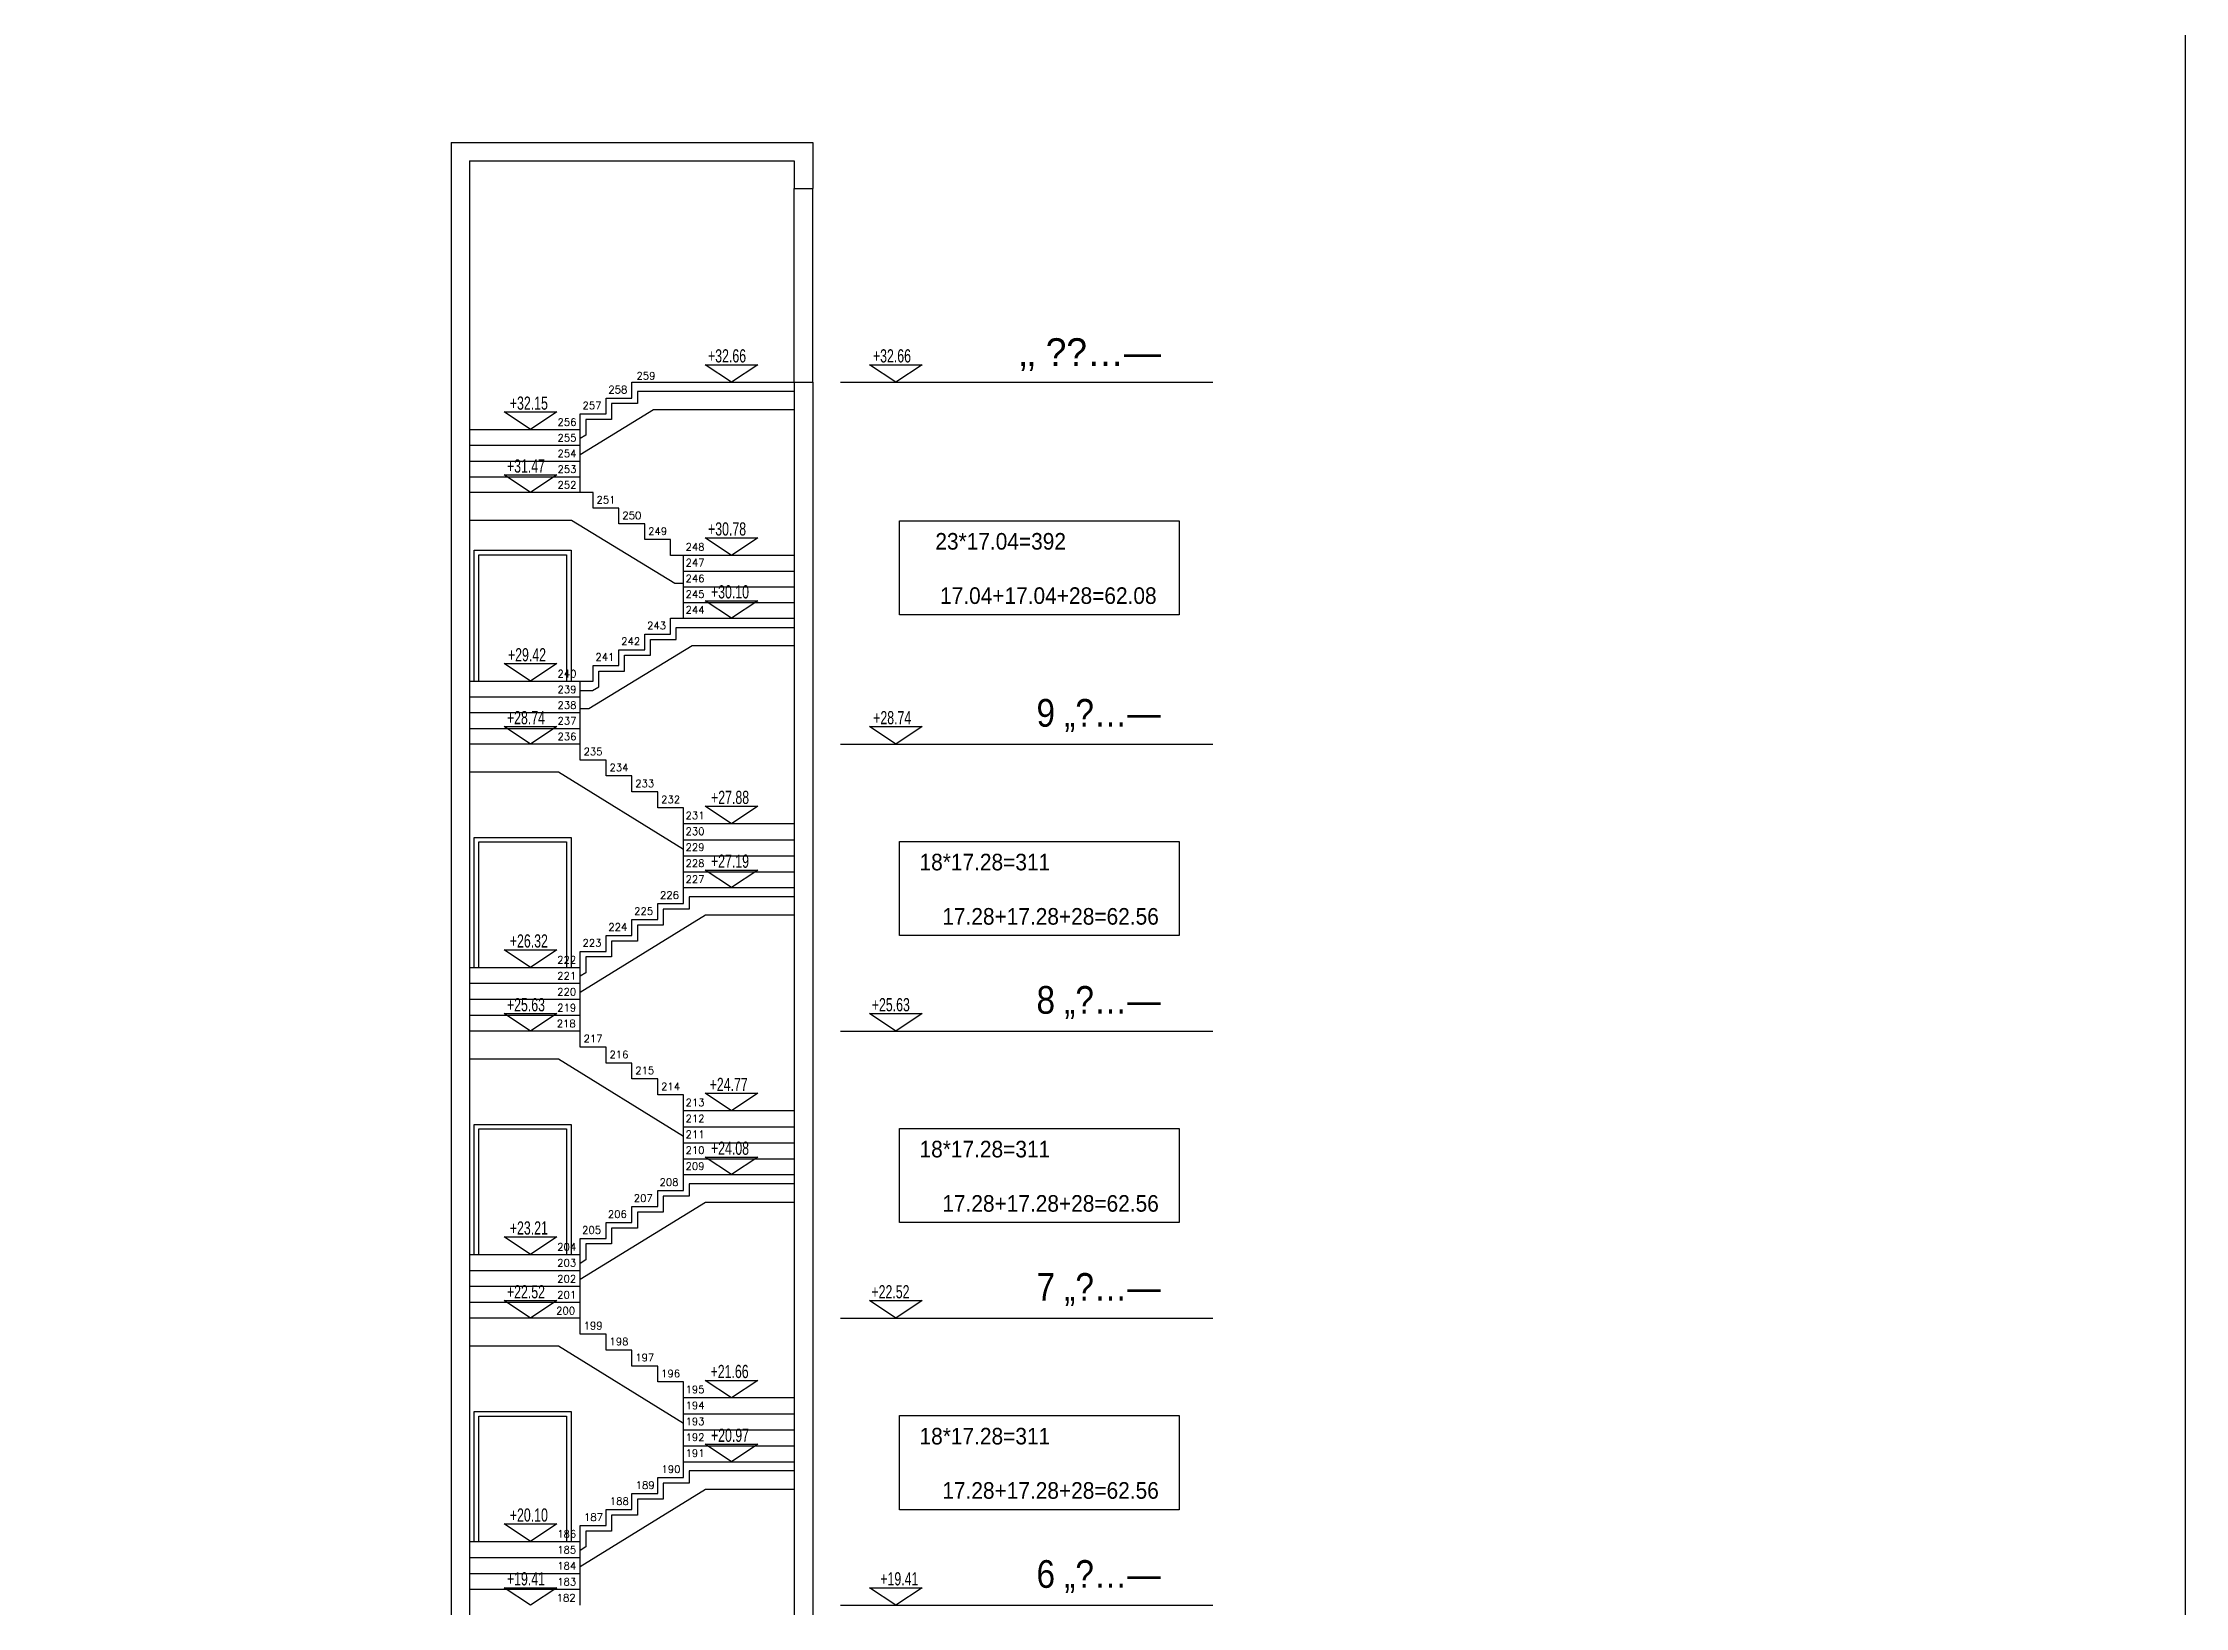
# Model space of a CAD drawing. Header units: centimetres. Extents: x 55145 to 64769, y -6931 to 11377.
# Drawn here: x 62447 to 64769, y 5922 to 7617 of the extents above; entities that cross this region are included whole.
import ezdxf
from ezdxf.enums import TextEntityAlignment as Align

# ---------------------------------------------------------------- set-up
doc = ezdxf.new("R2010")
doc.units = ezdxf.units.CM
doc.header["$LTSCALE"] = 11
doc.header["$MEASUREMENT"] = 0
for name, color, linetype in [('73', 120, 'Continuous'), ('B-TEXT-H', 6, 'Continuous'), ('dim-100-v', 63, 'Continuous'), ('HATCH', 9, 'Continuous'), ('MABAT', 4, 'Continuous'), ('OPEN', 6, 'Continuous'), ('TXT', 2, 'Continuous'), ('TXT-Mech', 4, 'Continuous'), ('wall', 7, 'Continuous')]:
    doc.layers.add(name, color=color, linetype=linetype)
doc.styles.add('$0$TXT', font='TXT', dxfattribs={"width": 0.7})
doc.styles.add('ROMANCE', font='romanc')
doc.styles.add('SIMPHEB', font='SIMPHEB', dxfattribs={"height": 18})
doc.styles.get("Standard").update_dxf_attribs({"font": 'arial.ttf'})

# ---------------------------------------------------------------- blocks, each defined once
blk = doc.blocks.new('$0$SEC00')
blk.add_lwpolyline([(29.99999999999955, 20), (0, 0), (-30, 20)], close=True)
at = {"style": '$0$TXT', "width": 0.7}
blk.add_attdef('LEVEL', (-14.54834087567042, 22.59406115257661), '', height=10.50420168067227, dxfattribs=at)
blk = doc.blocks.new('Hights-1')
at = {"layer": 'HATCH', "elevation": -0.0002177568349078}
for points in [[(-403.8562842383981, 4424.000019155443), (0, 4424.000019155443)], [(-403.8562842383981, 4032.000019155443), (0, 4032.000019155443)], [(-403.8562842383981, 3721.000019155443), (0, 3721.000019155443)], [(-403.8562842383981, 3410.000019140542), (0, 3410.000019140542)], [(-403.8562842383981, 3099.000019147992), (0, 3099.000019147992)]]:
    blk.add_lwpolyline(points, dxfattribs=at)
at = {"layer": 'TXT', "elevation": -0.0002177568349078}
for points in [[(-339.9884482763009, 4273.974928137264), (-36.84372958459426, 4273.974928137264), (-36.84372958459426, 4172.02511017432), (-339.9884482763009, 4172.02511017432)], [(-339.9884482912021, 3926.474928137264), (-36.84372959949542, 3926.474928137264), (-36.84372959949542, 3824.52511017432), (-339.9884482912021, 3824.52511017432)], [(-339.9884483061032, 3615.474928129814), (-36.84372961439658, 3615.474928129814), (-36.84372961439658, 3513.525110166869), (-339.9884483061032, 3513.525110166869)], [(-339.9884483210044, 3304.474928126088), (-36.84372962929774, 3304.474928126088), (-36.84372962929774, 3202.525110163144), (-339.9884483210044, 3202.525110163144)]]:
    blk.add_lwpolyline(points, close=True, dxfattribs=at)
at = {"layer": '73'}
ref = blk.add_blockref('$0$SEC00', (-343.6589123643935, 4424.000019155443), dxfattribs=dict(at, xscale=0.952, yscale=0.952, zscale=0.952))
ref.add_attrib('LEVEL', '+32.66', (-368.6088834133989, 4445.509565375745), dxfattribs={"height": 14.28, "style": '$0$TXT', "width": 0.7})
ref = blk.add_blockref('$0$SEC00', (-343.6589123643935, 4032.000019155443), dxfattribs=dict(at, xscale=0.952, yscale=0.952, zscale=0.952))
ref.add_attrib('LEVEL', '+28.74', (-368.3446192646225, 4053.509565375745), dxfattribs={"height": 14.28, "style": '$0$TXT', "width": 0.7})
ref = blk.add_blockref('$0$SEC00', (-343.6589123643935, 3721.000019155443), dxfattribs=dict(at, xscale=0.952, yscale=0.952, zscale=0.952))
ref.add_attrib('LEVEL', '+25.63', (-369.8489024485752, 3742.509565375745), dxfattribs={"height": 14.28, "style": '$0$TXT', "width": 0.7})
ref = blk.add_blockref('$0$SEC00', (-343.6589123643935, 3410.000019147992), dxfattribs=dict(at, xscale=0.952, yscale=0.952, zscale=0.952))
ref.add_attrib('LEVEL', '+22.52', (-370.2344472453115, 3431.509565368295), dxfattribs={"height": 14.28, "style": '$0$TXT', "width": 0.7})
ref = blk.add_blockref('$0$SEC00', (-343.6589123643935, 3099.000019147992), dxfattribs=dict(at, xscale=0.952, yscale=0.952, zscale=0.952))
ref.add_attrib('LEVEL', '+19.41', (-360.6010942012072, 3120.509565368295), dxfattribs={"height": 14.28, "style": '$0$TXT', "width": 0.7})
at = {"layer": 'TXT', "width": 0.9}
for s, p in [('23*17.04=392', (-159.3796967624221, 4242.722408857546, -0.0002177568349078)), ('17.04+17.04+28=62.08', (-61.14301196066663, 4183.879680987797, -0.0002177568349078)), ('18*17.28=311', (-176.5006814951776, 3895.222408857546, -0.0002177568349078)), ('17.28+17.28+28=62.56', (-58.73080874129664, 3836.379680987797, -0.0002177568349078)), ('18*17.28=311', (-176.5006815100787, 3584.222408850095, -0.0002177568349078)), ('17.28+17.28+28=62.56', (-58.7308087561978, 3525.379680980346, -0.0002177568349078)), ('18*17.28=311', (-176.5006815249799, 3273.22240884637, -0.0002177568349078)), ('17.28+17.28+28=62.56', (-58.73080877109896, 3214.379680976621, -0.0002177568349078))]:
    blk.add_text(s, height=18, dxfattribs=at).set_placement(p, align=Align.RIGHT)
at = {"layer": 'TXT-Mech', "style": 'SIMPHEB'}
blk.add_text('‚‚ \x9a\x8e…—', height=30, dxfattribs=at).set_placement((-56.37677650153637, 4441.771088808775, 3.579765764360422), align=Align.RIGHT)
at = {"layer": 'TXT-Mech', "style": 'SIMPHEB', "width": 0.9}
for s, p in [('9 „%%142…—', (-56.87052473053336, 4050.879960827529, -0.0002177568349078)), ('8 „%%142…—', (-56.87052473053336, 3739.879960827529, -0.0002177568349078)), ('7 „%%142…—', (-56.87052473053336, 3428.879960820079, -0.0002177568349078)), ('6 „%%142…—', (-56.87052473053336, 3117.879960820079, -0.0002177568349078))]:
    blk.add_text(s, height=30, dxfattribs=at).set_placement(p, align=Align.RIGHT)
blk = doc.blocks.new('sec-2-1_311')
at = {"layer": 'MABAT'}
for points in [[(352, 224.6399999627438), (232, 224.6399999627438), (232, 241.9199999627435), (204, 241.9199999627435), (204, 259.1999999627433), (176, 259.1999999627433), (176, 276.479999962743), (148, 276.479999962743), (148, 293.7599999627428), (120, 293.7599999627428), (120, 310.9999999627471), (0, 310.9999999627471)], [(0, 280.9999999627471), (96.39219059839525, 280.9999999627471), (232, 197.310609017758)], [(232, 155.5199999627448), (232, 224.6399999627438)], [(232, 207.359999962744), (352, 207.359999962744)], [(232, 190.0799999627443), (352, 190.0799999627443)], [(232, 172.7999999627446), (352, 172.7999999627446)], [(0, 69.11999996274608), (120, 69.11999996274608), (120, 86.39999996274582), (148, 86.39999996274582), (148, 103.6799999627456), (176, 103.6799999627456), (176, 120.9599999627453), (204, 120.9599999627453), (204, 138.2399999627451), (232, 138.2399999627451), (232, 155.5199999627448), (352, 155.5199999627448)], [(0, 51.83999996274633), (120, 51.83999996274633)], [(120, 0), (120, 69.11999996274608)], [(0, 34.55999996274659), (120, 34.55999996274659)], [(0, 17.27999996274684), (120, 17.27999996274684)]]:
    blk.add_lwpolyline(points, dxfattribs=at)
at = {"layer": 'OPEN'}
for points in [[(5, 69.11999996274608), (5, 210), (110, 210), (110, 69.11999996274608)], [(10, 69.11999996274608), (10, 205), (105, 205), (105, 69.11999996274608)]]:
    blk.add_lwpolyline(points, dxfattribs=at)
at = {"layer": 'wall'}
for points in [[(352, 145.5199999627448), (238, 145.5199999627448), (238, 132.2399999627451), (210, 132.2399999627451), (210, 114.9599999627453), (182, 114.9599999627453), (182, 97.67999996274557), (154, 97.67999996274557), (154, 80.39999996274582), (126, 80.39999996274582), (126, 63.11999996274517), (120, 59.41714281988789)], [(352, 125.5199999627448), (255.6726242164114, 125.5199999627448), (120, 41.79060901776029)]]:
    blk.add_lwpolyline(points, dxfattribs=at)

msp = doc.modelspace()

# ---------------------------------------------------------------- linework, layer by layer
at = {"layer": 'dim-100-v', "color": 2}
msp.add_lwpolyline([(55149.51351346658, 11376.97447702161), (64769.02258511877, 11376.97447702161), (64769.02258511877, 599.6266549546999), (55149.51351346658, 599.6266549546999)], close=True, dxfattribs=at)
at = {"layer": 'MABAT'}
for points in [[(63261.40985505722, 7248.962583952361), (63261.40985505722, 7458.962583952361)], [(63281.40985505722, 7248.962583952361), (63281.40985505722, 7458.962583952361)], [(62909.40985505722, 7197.762583952361), (63029.40985505722, 7197.762583952361), (63029.40985505722, 7214.802583952362), (63057.40985505722, 7214.802583952362), (63057.40985505722, 7231.842583952361), (63085.40985505722, 7231.842583952361), (63085.40985505722, 7248.962583952361), (63261.40985505722, 7248.962583952361)], [(62909.40985505722, 7180.72258395236), (63029.40985505722, 7180.72258395236)], [(63029.40985505722, 7129.602583952361), (63029.40985505722, 7197.762583952361)], [(62909.40985505722, 7163.682583952361), (63029.40985505722, 7163.682583952361)], [(62909.40985505722, 7146.642583952362), (63029.40985505722, 7146.642583952362)], [(63261.40985505722, 7061.442583952361), (63127.40985505722, 7061.442583952361), (63127.40985505722, 7078.482583952362), (63099.40985505722, 7078.482583952362), (63099.40985505722, 7095.522583952361), (63071.40985505722, 7095.522583952361), (63071.40985505722, 7112.56258395236), (63043.40985505722, 7112.56258395236), (63043.40985505722, 7129.602583952361), (62909.40985505722, 7129.602583952361)], [(62909.40985505722, 7099.602583952361), (63019.9930807025, 7099.602583952361), (63131.9930807025, 7031.442583952361), (63141.40985505722, 7031.442583952361)], [(63141.40985505722, 6993.282583952361), (63141.40985505722, 7061.442583952361)], [(63141.40985505722, 7044.40258395236), (63261.40985505722, 7044.40258395236)], [(63141.40985505722, 7027.362583952361), (63261.40985505722, 7027.362583952361)], [(62909.40985505722, 6925.122583952361), (63043.40985505722, 6925.122583952361), (63043.40985505722, 6942.162583952362), (63071.40985505722, 6942.162583952362), (63071.40985505722, 6959.202583952361), (63099.40985505722, 6959.202583952361), (63099.40985505722, 6976.24258395236), (63127.40985505722, 6976.24258395236), (63127.40985505722, 6993.282583952361), (63261.40985505722, 6993.282583952361)], [(63141.40985505722, 7010.322583952362), (63261.40985505722, 7010.322583952362)], [(63029.40985505722, 6856.962583952361), (63029.40985505722, 6925.122583952361)], [(62909.40985505722, 6908.08258395236), (63029.40985505722, 6908.08258395236)], [(62909.40985505722, 6891.042583952361), (63029.40985505722, 6891.042583952361)], [(62909.40985505722, 6874.002583952362), (63029.40985505722, 6874.002583952362)]]:
    msp.add_lwpolyline(points, dxfattribs=at)
at = {"layer": 'OPEN'}
for points in [[(62914.40985505722, 6925.122583952361), (62914.40985505722, 7066.962583833152), (63019.40985505722, 7066.962583833152), (63019.40985505722, 6925.122583952361)], [(62919.40985505722, 6925.122583952361), (62919.40985505722, 7061.962583833152), (63014.40985505722, 7061.962583833152), (63014.40985505722, 6925.122583952361)]]:
    msp.add_lwpolyline(points, dxfattribs=at)
at = {"layer": 'wall'}
for points in [[(62889.40985505722, 7508.962583949535), (62889.40985505722, 2794.962583937461)], [(62889.40985505722, 7508.962583949535), (63281.40985505722, 7508.962583949535)], [(63281.40985505722, 7508.962583949535), (63281.40985505722, 7458.962583952361)], [(62909.40985505722, 7488.962583923201), (62909.40985505722, 2824.962583942383)], [(62909.40985505722, 7488.962583923201), (63261.40985505722, 7488.962583923201)], [(63261.40985505722, 7488.962583923201), (63261.40985505722, 7458.962583952361)], [(63261.40985505722, 7458.962583952361), (63281.40985505722, 7458.962583952361)], [(63261.40985505722, 7248.962583952361), (63261.40985505722, 2824.962583942383)], [(63261.40985505722, 7248.962583952361), (63281.40985505722, 7248.962583952361)], [(63281.40985505722, 7248.962583952361), (63281.40985505722, 2794.962583937461)], [(63261.40985505722, 7238.962583952361), (63091.40985505722, 7238.962583952361), (63091.40985505722, 7225.842583952361), (63063.40985505722, 7225.842583952361), (63063.40985505722, 7208.802583952362), (63035.40985505722, 7208.802583952362), (63035.40985505722, 7191.762583952361), (63029.40985505722, 7188.111155380931)], [(63261.40985505722, 7218.962583952361), (63108.95808481101, 7218.962583952361), (63029.40985505722, 7170.55180413077)], [(63029.40985505722, 6915.122583952361), (63042.83708510418, 6915.122583952361), (63049.40985505722, 6919.122583952361), (63049.40985505722, 6936.162583952362), (63077.40985505722, 6936.162583952362), (63077.40985505722, 6953.202583952361), (63105.40985505722, 6953.202583952361), (63105.40985505722, 6970.24258395236), (63133.40985505722, 6970.24258395236), (63133.40985505722, 6983.282583952361), (63261.40985505722, 6983.282583952361)], [(63261.40985505722, 6963.282583952361), (63150.82662941195, 6963.282583952361), (63038.82662941195, 6895.122583952361), (63029.40985505722, 6895.122583952361)]]:
    msp.add_lwpolyline(points, dxfattribs=at)

# ---------------------------------------------------------------- block references
at = {"layer": '73'}
ref = msp.add_blockref('$0$SEC00', (63193.40985505327, 7248.962564785061, 0.0002177568349078), dxfattribs=dict(at, xscale=0.952, yscale=0.952, zscale=0.952))
ref.add_attrib('LEVEL', '+32.66', (63167.89672343444, 7270.472111005829, 0.0002177568349078), dxfattribs={"height": 14.28, "style": '$0$TXT', "width": 0.7})
ref = msp.add_blockref('$0$SEC00', (62975.40985504907, 7197.762583946896), dxfattribs=dict(at, xscale=0.952, yscale=0.952, zscale=0.952))
ref.add_attrib('LEVEL', '+32.15', (62953.08200343019, 7219.272130167665), dxfattribs={"height": 14.28, "style": '$0$TXT', "width": 0.7})
ref = msp.add_blockref('$0$SEC00', (62975.40985506959, 7129.602564724526), dxfattribs=dict(at, xscale=0.952, yscale=0.952, zscale=0.952))
ref.add_attrib('LEVEL', '+31.47', (62949.92621148764, 7151.112110945294), dxfattribs={"height": 14.28, "style": '$0$TXT', "width": 0.7})
ref = msp.add_blockref('$0$SEC00', (63193.4098550674, 7061.442583887201, 0.0002177568349078), dxfattribs=dict(at, xscale=0.952, yscale=0.952, zscale=0.952))
ref.add_attrib('LEVEL', '+30.78', (63167.92621148546, 7082.952130107969, 0.0002177568349078), dxfattribs={"height": 14.28, "style": '$0$TXT', "width": 0.7})
ref = msp.add_blockref('$0$SEC00', (63193.40985504947, 6993.28256478506, 0.0002177568349078), dxfattribs=dict(at, xscale=0.952, yscale=0.952, zscale=0.952))
ref.add_attrib('LEVEL', '+30.10', (63171.0820034306, 7014.792111005829, 0.0002177568349078), dxfattribs={"height": 14.28, "style": '$0$TXT', "width": 0.7})
ref = msp.add_blockref('$0$SEC00', (62975.40985504994, 6925.122583947345), dxfattribs=dict(at, xscale=0.952, yscale=0.952, zscale=0.952))
ref.add_attrib('LEVEL', '+29.42', (62951.06256305968, 6946.632130168113), dxfattribs={"height": 14.28, "style": '$0$TXT', "width": 0.7})
ref = msp.add_blockref('$0$SEC00', (62975.40985508516, 6856.962564724834), dxfattribs=dict(at, xscale=0.952, yscale=0.952, zscale=0.952))
ref.add_attrib('LEVEL', '+28.74', (62949.92621150321, 6878.472110945602), dxfattribs={"height": 14.28, "style": '$0$TXT', "width": 0.7})
ref = msp.add_blockref('$0$SEC00', (63193.40985508009, 6770.602583902306, 0.0002177568349078), dxfattribs=dict(at, xscale=0.952, yscale=0.952, zscale=0.952))
ref.add_attrib('LEVEL', '+27.88', (63171.19810132117, 6792.112130123074, 0.0002177568349078), dxfattribs={"height": 14.28, "style": '$0$TXT', "width": 0.7})
ref = msp.add_blockref('$0$SEC00', (63193.40985505041, 6701.482564800055, 0.0002177568349078), dxfattribs=dict(at, xscale=0.952, yscale=0.952, zscale=0.952))
ref.add_attrib('LEVEL', '+27.19', (63171.08200343154, 6722.992111020823, 0.0002177568349078), dxfattribs={"height": 14.28, "style": '$0$TXT', "width": 0.7})
ref = msp.add_blockref('$0$SEC00', (62975.40985505077, 6615.082583962198), dxfattribs=dict(at, xscale=0.952, yscale=0.952, zscale=0.952))
ref.add_attrib('LEVEL', '+26.32', (62953.0820034319, 6636.592130182966), dxfattribs={"height": 14.28, "style": '$0$TXT', "width": 0.7})
ref = msp.add_blockref('$0$SEC00', (62975.40985506381, 6545.962564739735), dxfattribs=dict(at, xscale=0.952, yscale=0.952, zscale=0.952))
ref.add_attrib('LEVEL', '+25.63', (62949.92621148186, 6567.472110960503), dxfattribs={"height": 14.28, "style": '$0$TXT', "width": 0.7})
ref = msp.add_blockref('$0$SEC00', (63193.40985507386, 6459.602583917207, 0.0002177568349078), dxfattribs=dict(at, xscale=0.952, yscale=0.952, zscale=0.952))
ref.add_attrib('LEVEL', '+24.77', (63169.66680715634, 6481.112130137975, 0.0002177568349078), dxfattribs={"height": 14.28, "style": '$0$TXT', "width": 0.7})
ref = msp.add_blockref('$0$SEC00', (63193.40985505877, 6390.482564814955, 0.0002177568349078), dxfattribs=dict(at, xscale=0.952, yscale=0.952, zscale=0.952))
ref.add_attrib('LEVEL', '+24.08', (63171.0820034399, 6411.992111035724, 0.0002177568349078), dxfattribs={"height": 14.28, "style": '$0$TXT', "width": 0.7})
ref = msp.add_blockref('$0$SEC00', (62975.4098550518, 6304.0825839771), dxfattribs=dict(at, xscale=0.952, yscale=0.952, zscale=0.952))
ref.add_attrib('LEVEL', '+23.21', (62953.08200343293, 6325.592130197868), dxfattribs={"height": 14.28, "style": '$0$TXT', "width": 0.7})
ref = msp.add_blockref('$0$SEC00', (62975.40985506471, 6234.962564754636), dxfattribs=dict(at, xscale=0.952, yscale=0.952, zscale=0.952))
ref.add_attrib('LEVEL', '+22.52', (62949.92621148277, 6256.472110975405), dxfattribs={"height": 14.28, "style": '$0$TXT', "width": 0.7})
ref = msp.add_blockref('$0$SEC00', (63193.40985506764, 6148.602583932108, 0.0002177568349078), dxfattribs=dict(at, xscale=0.952, yscale=0.952, zscale=0.952))
ref.add_attrib('LEVEL', '+21.66', (63170.66722132131, 6170.112130152876, 0.0002177568349078), dxfattribs={"height": 14.28, "style": '$0$TXT', "width": 0.7})
ref = msp.add_blockref('$0$SEC00', (63193.40985505259, 6079.482564829857, 0.0002177568349078), dxfattribs=dict(at, xscale=0.952, yscale=0.952, zscale=0.952))
ref.add_attrib('LEVEL', '+20.97', (63171.08200343372, 6100.992111050625, 0.0002177568349078), dxfattribs={"height": 14.28, "style": '$0$TXT', "width": 0.7})
ref = msp.add_blockref('$0$SEC00', (62975.40985505285, 5993.082583992001), dxfattribs=dict(at, xscale=0.952, yscale=0.952, zscale=0.952))
ref.add_attrib('LEVEL', '+20.10', (62953.08200343398, 6014.592130212769), dxfattribs={"height": 14.28, "style": '$0$TXT', "width": 0.7})
ref = msp.add_blockref('$0$SEC00', (62975.40985506561, 5923.962564769537), dxfattribs=dict(at, xscale=0.952, yscale=0.952, zscale=0.952))
ref.add_attrib('LEVEL', '+19.41', (62949.92621148367, 5945.472110990306), dxfattribs={"height": 14.28, "style": '$0$TXT', "width": 0.7})
at = {"layer": 'dim-100-v'}
msp.add_blockref('Hights-1', (63715.26603717424, 2824.962564796919, 0.0002177568349078), dxfattribs=at)
at = {"layer": 'MABAT'}
for p in [(62909.40985505722, 6545.962583870405), (62909.40985505722, 6234.962583907658), (62909.40985505722, 5923.962583944911)]:
    msp.add_blockref('sec-2-1_311', p, dxfattribs=at)

# ---------------------------------------------------------------- texts
at = {"layer": 'B-TEXT-H', "style": 'ROMANCE'}
for s, p in [('259', (63090.29620302858, 7251.968349746312)), ('257', (63031.85101875124, 7219.962129768261)), ('258', (63059.85101875124, 7237.00212976826)), ('256', (63004.76967391272, 7201.92212980946)), ('255', (63004.76967391272, 7184.882129809459)), ('254', (63004.76967391272, 7167.84212980946)), ('253', (63004.76967391272, 7150.802129809461)), ('252', (63004.76967391272, 7133.76212980946)), ('251', (63047.04568352748, 7117.722129768259)), ('250', (63075.04568352748, 7100.68212976826)), ('249', (63103.04568352748, 7083.642129768261)), ('248', (63143.58635115798, 7066.602129748237)), ('247', (63143.58635115798, 7049.562129748236)), ('246', (63143.58635115798, 7032.522129748237)), ('245', (63143.58635115798, 7015.482129748238)), ('244', (63143.58635115798, 6998.442129748237)), ('242', (63073.85101875124, 6964.36212976826)), ('243', (63101.85101875124, 6981.402129768259)), ('241', (63045.85101875124, 6947.322129768261)), ('240', (63004.76967391272, 6929.282129690251)), ('239', (63004.76967391272, 6912.24212969025)), ('238', (63004.76967391272, 6895.202129690251)), ('237', (63004.76967391272, 6878.162129690252)), ('236', (63004.76967391272, 6861.122129690251)), ('235', (63033.04568352748, 6844.882129649046)), ('234', (63061.04568352748, 6827.602129649047)), ('233', (63089.04568352748, 6810.322129649048)), ('232', (63117.04568352748, 6793.042129649048)), ('231', (63143.58635115798, 6775.762129629024)), ('230', (63143.58635115798, 6758.482129629025)), ('229', (63143.58635115798, 6741.202129629026)), ('228', (63143.58635115798, 6723.922129629025)), ('227', (63143.58635115798, 6706.642129629025)), ('226', (63115.85101875124, 6689.362129649049)), ('225', (63087.85101875124, 6672.08212964905)), ('223', (63031.85101875124, 6637.522129649049)), ('224', (63059.85101875124, 6654.80212964905)), ('222', (63004.48527473531, 6619.242129600843)), ('221', (63004.48527473531, 6601.962129600844)), ('220', (63004.48527473531, 6584.682129600844)), ('219', (63004.48527473531, 6567.402129600843)), ('218', (63003.92643247221, 6550.122129705152)), ('217', (63033.04568352748, 6533.882129686299)), ('216', (63061.04568352748, 6516.6021296863)), ('215', (63089.04568352748, 6499.3221296863)), ('214', (63117.04568352748, 6482.042129686301)), ('213', (63143.58635115798, 6464.762129666277)), ('212', (63143.58635115798, 6447.482129666278)), ('211', (63143.58635115798, 6430.202129666278)), ('210', (63143.58635115798, 6412.922129666278)), ('208', (63115.40137326854, 6378.362129686302)), ('209', (63143.58635115798, 6395.642129666278)), ('207', (63087.40137326854, 6361.082129686302)), ('206', (63059.40137326854, 6343.802129686303)), ('204', (63004.48527473531, 6308.242129638096)), ('205', (63031.40137326854, 6326.522129686303)), ('203', (63004.48527473531, 6290.962129638096)), ('202', (63004.48527473531, 6273.682129638097)), ('200', (63003.23615613295, 6239.122129720054)), ('201', (63004.48527473531, 6256.402129638097)), ('199', (63033.04568352748, 6222.882129723553)), ('198', (63061.04568352748, 6205.602129723553)), ('197', (63089.04568352748, 6188.322129723553)), ('196', (63117.04568352748, 6171.042129723553)), ('195', (63143.58635115798, 6153.76212970353)), ('194', (63143.58635115798, 6136.482129703531)), ('193', (63143.58635115798, 6119.202129703531)), ('192', (63143.58635115798, 6101.922129703531)), ('191', (63143.58635115798, 6084.642129703531)), ('190', (63117.49546339316, 6067.362129723555)), ('188', (63061.49546339316, 6032.802129723555)), ('189', (63089.49546339316, 6050.082129723555)), ('187', (63033.49546339316, 6015.522129723556)), ('186', (63004.48527473531, 5997.242129675349)), ('185', (63004.48527473531, 5979.962129675349)), ('184', (63004.48527473531, 5962.68212967535)), ('183', (63004.48527473531, 5945.40212967535)), ('182', (63003.8923001553, 5928.122129734955))]:
    msp.add_text(s, height=8, dxfattribs=at).set_placement(p)

doc.saveas('drawing.dxf')
